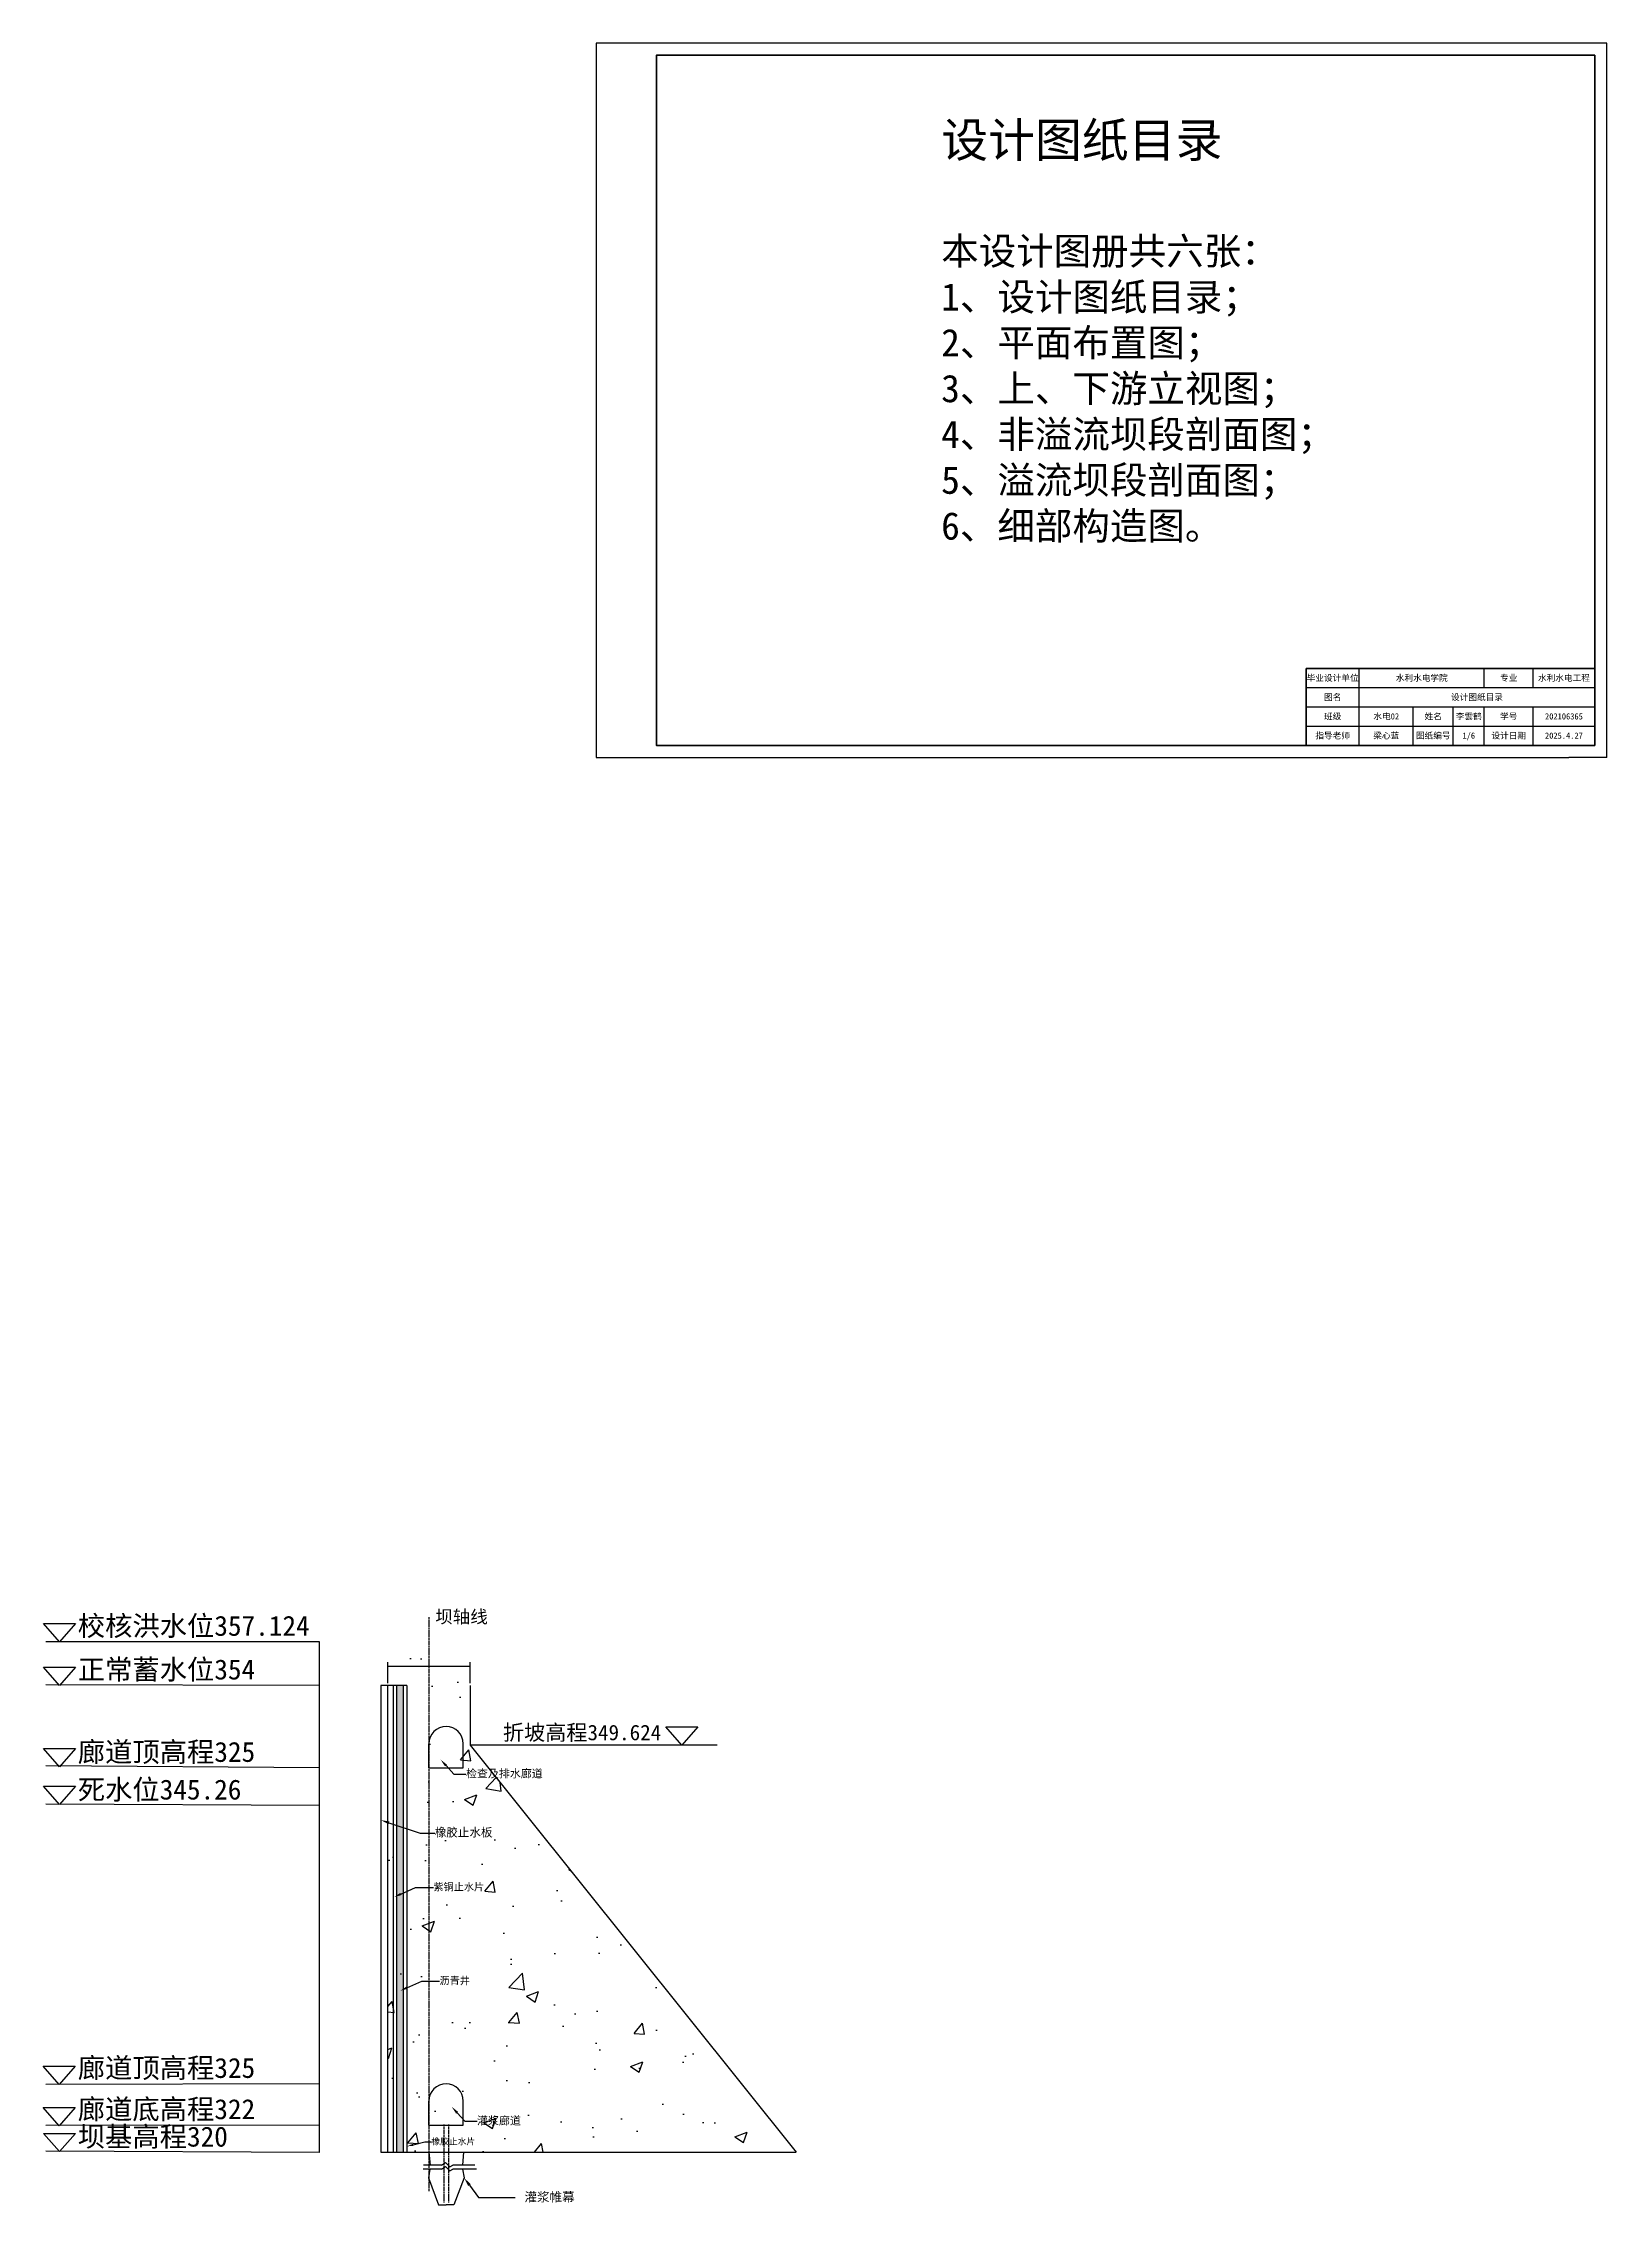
# Model space of a CAD drawing. Header units: millimetres. Extents: x 2384 to 3657, y 1019 to 1672.
# Drawn here: x 2384 to 2839, y 1019 to 1648 of the extents above; entities that cross this region are included whole.
import ezdxf
from ezdxf import colors
from ezdxf.entities.mleader import LeaderData, LeaderLine
from ezdxf.math import Vec2, Vec3

# ---------------------------------------------------------------- set-up
doc = ezdxf.new("R2010")
doc.units = ezdxf.units.MM
doc.linetypes.add('ACAD_ISO02W100', pattern=[15, 12, -3])
doc.styles.get("Standard").update_dxf_attribs({"font": 'simfang.ttf'})
doc.dimstyles.new('ISO-25', dxfattribs={"dimtxt": 0.2, "dimasz": 0.2, "dimexe": 1.25, "dimexo": 0.625, "dimtad": 1, "dimtxsty": 'Standard', "dimcen": 2.5, "dimadec": 0, "dimazin": 0, "dimtfac": 1, "dimtmove": 0, "dimatfit": 3, "dimfxl": 1, "dimarcsym": 0})

# ---------------------------------------------------------------- blocks, each defined once
blk = doc.blocks.new('*D4')
at = {"color": 0, "lineweight": -2, "transparency": 16777216}
for p, q in [((2484.01, 1170.59), (2484.01, 1176.76)), ((2508.01, 1170.59), (2508.01, 1176.76)), ((2484.21, 1175.51), (2507.81, 1175.51))]:
    blk.add_line(p, q, dxfattribs=at)
at = {"color": 0, "transparency": 16777216}
for points in [[(2484.21, 1175.54), (2484.21, 1175.47), (2484.01, 1175.51)], [(2507.81, 1175.54), (2507.81, 1175.47), (2508.01, 1175.51)]]:
    blk.add_solid(points, dxfattribs=at)
at = {"layer": 'Defpoints', "color": 0, "transparency": 16777216}
for p in [(2508.01, 1175.51), (2484.01, 1169.96), (2508.01, 1169.96)]:
    blk.add_point(p, dxfattribs=at)
at = {"color": 0, "transparency": 16777216, "insert": (2496.01, 1176.23), "char_height": 0.2, "attachment_point": 5}
blk.add_mtext('24', dxfattribs=at)

msp = doc.modelspace()

# ---------------------------------------------------------------- hatches: boundary and pattern name
h = msp.add_hatch()
h.set_pattern_fill('AR-CONC', color=256, scale=0.2)
h.set_pattern_definition([(50, (2519.246, 1071.826), (36.437, -3.188), [3.81, -41.91]), (355, (2519.246, 1071.826), (-7.049, 38.211), [3.048, -33.528]), (100.45, (2522.282, 1071.56), (29.388, 35.024), [3.238, -35.618]), (46.184, (2519.246, 1081.986), (54.216, -8.408), [5.715, -62.865]), (96.636, (2523.764, 1081.285), (47.48, 49.485), [4.857, -53.427]), (351.184, (2519.246, 1081.986), (47.48, 49.485), [4.572, -50.292]), (21, (2524.326, 1079.446), (30.323, -20.453), [3.81, -41.91]), (326, (2524.326, 1079.446), (12.36, 36.838), [3.048, -33.528]), (71.45, (2526.853, 1077.74), (42.683, 16.385), [3.238, -35.618]), (37.5, (2519.246, 1071.826), (0.6177, 16.911), [0, -33.1216, 0, -34.036, 0, -33.655]), (7.5, (2519.246, 1071.826), (13.364, 20.036), [0, -19.4056, 0, -32.3596, 0, -12.827]), (327.5, (2507.917, 1071.826), (27.1181, -1.1457), [0, -12.7, 0, -39.624, 0, -52.578]), (317.5, (2502.837, 1071.826), (29.626, 5.0853), [0, -16.51, 0, -26.3144, 0, -37.338])])
edge = h.paths.add_edge_path()
edge.add_line((2508.01, 1152.592), (2602.81, 1034.096))
edge.add_line((2484.01, 1034.096), (2602.81, 1034.096))
edge.add_line((2484.01, 1034.096), (2484.01, 1182.592))
edge.add_line((2484.01, 1182.592), (2508.01, 1182.592))
h = msp.add_hatch()
h.set_pattern_fill('EARTH', color=256, scale=0.2)
h.set_pattern_definition([(0, (-10311.2748, -4425.2787), (1.27, 1.27), [1.27, -1.27]), (0, (-10311.2748, -4424.8024), (1.27, 1.27), [1.27, -1.27]), (0, (-10311.2748, -4424.3262), (1.27, 1.27), [1.27, -1.27]), (90, (-10311.116, -4424.1674), (-1.27, 1.27), [1.27, -1.27]), (90, (-10310.6398, -4424.1674), (-1.27, 1.27), [1.27, -1.27]), (90, (-10310.1635, -4424.1674), (-1.27, 1.27), [1.27, -1.27])])
h.paths.add_polyline_path([(2488.61, 1169.962), (2486.61, 1169.962), (2486.61, 1034.096), (2488.61, 1034.096)])

# ---------------------------------------------------------------- linework, layer by layer
for p, q in [((2838.697, 1648.008, 18409616), (2544.697, 1648.008, 18409616)), ((2544.697, 1648.008, 18409616), (2544.697, 1440.108, 18409616)), ((2838.697, 1440.108, 18409616), (2838.697, 1648.008, 18409616)), ((2751.197, 1443.608, 18409616), (2751.197, 1466.008, 18409616)), ((2751.197, 1466.008, 18409616), (2751.197, 1464.148, 18409616)), ((2751.197, 1466.008, 18409616), (2751.197, 1464.141, 18409616)), ((2751.197, 1460.408, 18409616), (2835.197, 1460.408, 18409616)), ((2751.197, 1460.408, 18409616), (2751.197, 1458.548, 18409616)), ((2766.697, 1443.608, 18409616), (2766.697, 1466.008, 18409616)), ((2803.073, 1460.408, 18409616), (2803.073, 1466.008, 18409616)), ((2817.288, 1460.408, 18409616), (2817.288, 1466.008, 18409616)), ((2751.197, 1454.808, 18409616), (2835.197, 1454.808, 18409616)), ((2751.197, 1454.808, 18409616), (2751.197, 1452.948, 18409616)), ((2782.397, 1443.608, 18409616), (2782.397, 1454.808, 18409616)), ((2794.027, 1443.608, 18409616), (2794.027, 1454.808, 18409616)), ((2803.073, 1443.608, 18409616), (2803.073, 1454.808, 18409616)), ((2817.288, 1443.608, 18409616), (2817.288, 1454.808, 18409616)), ((2751.197, 1449.208, 18409616), (2835.197, 1449.208, 18409616)), ((2751.197, 1449.208, 18409616), (2751.197, 1447.348, 18409616)), ((2544.697, 1440.108, 18409616), (2827.635, 1440.108, 18409616)), ((2838.697, 1440.108, 18409616), (2827.635, 1440.108, 18409616)), ((2383.821, 1187.982), (2393.141, 1187.982)), ((2388.481, 1182.653), (2383.821, 1187.982)), ((2393.141, 1187.982), (2388.481, 1182.653)), ((2464.133, 1182.592), (2384.547, 1182.592)), ((2464.133, 1033.962), (2464.133, 1182.592)), ((2383.821, 1175.275), (2393.141, 1175.275)), ((2388.481, 1169.947), (2383.821, 1175.275)), ((2393.141, 1175.275), (2388.481, 1169.947)), ((2464.133, 1169.962), (2384.547, 1170.075)), ((2489.61, 1169.962), (2482.01, 1169.962)), ((2484.01, 1034.096), (2484.01, 1169.962)), ((2485.61, 1169.962), (2485.61, 1034.096)), ((2489.61, 1169.962), (2489.61, 1034.096)), ((2508.01, 1169.962), (2508.01, 1152.592)), ((2564.933, 1157.921), (2574.253, 1157.921)), ((2569.593, 1152.592), (2564.933, 1157.921)), ((2574.253, 1157.921), (2569.593, 1152.592)), ((2383.828, 1151.553), (2393.148, 1151.553)), ((2388.488, 1146.224), (2383.828, 1151.553)), ((2393.148, 1151.553), (2388.488, 1146.224)), ((2496.01, 1145.962), (2496.01, 1152.962)), ((2506.01, 1145.962), (2506.01, 1152.962)), ((2508.01, 1152.592), (2602.81, 1034.096)), ((2579.895, 1152.592), (2508.01, 1152.592)), ((2464.133, 1145.962), (2384.547, 1146.568)), ((2496.01, 1145.962), (2506.01, 1145.962)), ((2383.828, 1140.593), (2393.148, 1140.593)), ((2388.488, 1135.264), (2383.828, 1140.593)), ((2393.148, 1140.593), (2388.488, 1135.264)), ((2464.133, 1135.002), (2384.547, 1135.412)), ((2383.785, 1059.114), (2393.105, 1059.114)), ((2388.445, 1053.786), (2383.785, 1059.114)), ((2393.105, 1059.114), (2388.445, 1053.786)), ((2464.133, 1053.962), (2384.547, 1053.74)), ((2383.785, 1047.114), (2393.105, 1047.114)), ((2388.445, 1041.786), (2383.785, 1047.114)), ((2393.105, 1047.114), (2388.445, 1041.786)), ((2496.01, 1041.962), (2496.01, 1048.962)), ((2506.01, 1041.962), (2506.01, 1048.962)), ((2383.828, 1039.553), (2393.148, 1039.553)), ((2388.488, 1034.224), (2383.828, 1039.553)), ((2464.133, 1041.962), (2384.547, 1041.844)), ((2393.148, 1039.553), (2388.488, 1034.224)), ((2496.01, 1041.962), (2506.01, 1041.962)), ((2464.133, 1033.962), (2384.547, 1034.358)), ((2484.01, 1034.096), (2602.81, 1034.096)), ((2496.01, 1034.096), (2496.313, 1030.247)), ((2506.039, 1034.096), (2505.736, 1030.247)), ((2499.669, 1029.147), (2494.288, 1029.147)), ((2499.669, 1030.247), (2494.467, 1030.247)), ((2496.308, 1029.147), (2495.844, 1026.633)), ((2495.844, 1026.633), (2498.768, 1018.758)), ((2499.669, 1030.247), (2500.789, 1031.024)), ((2499.669, 1029.147), (2500.789, 1029.925)), ((2500.789, 1031.024), (2502.067, 1029.769)), ((2500.789, 1029.925), (2502.067, 1028.67)), ((2502.067, 1029.769), (2502.964, 1030.247)), ((2502.067, 1028.67), (2502.964, 1029.147)), ((2509.385, 1030.247), (2502.964, 1030.247)), ((2509.841, 1029.147), (2502.964, 1029.147)), ((2506.205, 1026.633), (2503.281, 1018.758)), ((2505.741, 1029.147), (2506.205, 1026.633)), ((2498.768, 1018.758), (2501.024, 1018.758)), ((2503.281, 1018.758), (2501.024, 1018.758))]:
    msp.add_line(p, q)
at = {"lineweight": 40}
for p, q in [((2751.197, 1466.008, 18409616), (2835.197, 1466.008, 18409616)), ((2751.197, 1466.008, 18409616), (2751.197, 1458.141, 18409616)), ((2751.197, 1454.808, 18409616), (2751.197, 1460.408, 18409616)), ((2751.197, 1449.208, 18409616), (2751.197, 1454.808, 18409616)), ((2751.197, 1443.608, 18409616), (2751.197, 1449.208, 18409616))]:
    msp.add_line(p, q, dxfattribs=at)
at = {"linetype": 'ACAD_ISO02W100', "ltscale": 0.05}
for p, q in [((2496.01, 1189.819), (2496.01, 1022.593)), ((2500.356, 1042.119), (2500.356, 1019.398)), ((2501.693, 1042.119), (2501.693, 1019.398))]:
    msp.add_line(p, q, dxfattribs=at)
at = {"lineweight": 40, "elevation": 18409616}
msp.add_lwpolyline([(2835.197, 1644.508), (2835.197, 1443.608), (2562.197, 1443.608), (2562.197, 1644.508)], close=True, dxfattribs=at)
for points in [[(2482.01, 1169.962), (2482.01, 1034.096), (2484.01, 1034.096)], [(2486.61, 1034.096), (2488.61, 1034.096), (2488.61, 1169.962)], [(2486.61, 1169.962), (2486.61, 1034.096)]]:
    msp.add_lwpolyline(points)
for centre in [(2501.01, 1152.962), (2501.01, 1048.962)]:
    msp.add_arc(centre, 5, 0, 180)

# ---------------------------------------------------------------- texts
for s, width, gutter_width, insert, char_height, attachment_point in [('{\\fSimSun|b0|i0|c134|p2;设计图纸目录\\P\\P\\H0.8x;本设计图册共六张：\\P1、设计图纸目录；\\P2、平面布置图；\\P3、上、下游立视图；\\P4、非溢流坝段剖面图；\\P5、溢流坝段剖面图；\\P6、细部构造图。}', 141.83677, 1, (2645.042, 1624.861), 10, 1), ('{\\fSimSun|b0|i0|c134|p2;毕业设计单位}', 15.5, 12.5, (2758.947, 1464.141, 18409616), 1.8, 2), ('{\\fSimSun|b0|i0|c134|p2;水利水电学院}', 36.376, 12.5, (2784.885, 1464.148, 18409616), 1.8, 2), ('{\\fSimSun|b0|i0|c134|p2;专业}', 14.215, 12.5, (2810.18, 1464.148, 18409616), 1.8, 2), ('{\\fSimSun|b0|i0|c134|p2;水利水电工程}', 17.909, 12.5, (2826.242, 1464.148, 18409616), 1.8, 2), ('{\\fSimSun|b0|i0|c134|p2;图名}', 15.5, 12.5, (2758.947, 1458.548, 18409616), 1.8, 2), ('{\\fSimSun|b0|i0|c134|p2;设计图纸目录}', 68.5, 12.5, (2800.947, 1458.548, 18409616), 1.8, 2), ('{\\fSimSun|b0|i0|c134|p2;指导老师}', 15.5, 12.5, (2758.947, 1447.348, 18409616), 1.8, 2), ('{\\fSimSun|b0|i0|c134|p2;班级}', 15.5, 12.5, (2758.947, 1452.948, 18409616), 1.8, 2), ('{\\fSimSun|b0|i0|c134|p2;梁心蓝}', 15.7, 12.5, (2774.547, 1447.348, 18409616), 1.8, 2), ('{\\fSimSun|b0|i0|c134|p2;水电}02', 15.7, 12.5, (2774.547, 1452.948, 18409616), 1.8, 2), ('{\\fSimSun|b0|i0|c134|p2;图纸编号}', 11.63, 12.5, (2788.212, 1447.348, 18409616), 1.8, 2), ('{\\fSimSun|b0|i0|c134|p2;姓名}', 11.63, 12.5, (2788.212, 1452.948, 18409616), 1.8, 2), ('{\\fSimSun|b0|i0|c134|p2;李雲鹤}', 9.046, 12.5, (2798.55, 1452.948, 18409616), 1.8, 2), ('1/6', 9.046, 12.5, (2798.55, 1447.348, 18409616), 1.8, 2), ('{\\fSimSun|b0|i0|c134|p2;设计日期}', 14.215, 12.5, (2810.18, 1447.348, 18409616), 1.8, 2), ('{\\fSimSun|b0|i0|c134|p2;学号}', 14.215, 12.5, (2810.18, 1452.948, 18409616), 1.8, 2), ('202106365', 17.909, 12.5, (2826.242, 1452.948, 18409616), 1.8, 2), ('2025.4.27', 17.909, 12.5, (2826.242, 1447.348, 18409616), 1.8, 2), ('{\\fSimSun|b0|i0|c134|p2;校核洪水位357.124}', 70.30325, 25, (2393.83, 1190.216), 5.825, 1), ('{\\fSimSun|b0|i0|c134|p2;坝轴线}', 18.74797, 20, (2497.851, 1191.803), 3.728, 1), ('{\\fSimSun|b0|i0|c134|p2;正常蓄水位354}', 68.068, 25, (2393.83, 1177.51), 5.825, 1), ('{\\fSimSun|b0|i0|c134|p2;折坡高程349.624}', 64.14903, 19.358, (2517.514, 1158.496), 4.51044, 1), ('{\\fSimSun|b0|i0|c134|p2;廊道顶高程325}', 68.068, 25, (2393.83, 1153.51), 5.825, 1), ('{\\fSimSun|b0|i0|c134|p2;死水位345.26}', 68.068, 25, (2393.83, 1142.55), 5.825, 1), ('{\\fSimSun|b0|i0|c134|p2;廊道顶高程325}', 68.068, 25, (2393.83, 1061.51), 5.825, 1), ('{\\fSimSun|b0|i0|c134|p2;廊道底高程322}', 68.068, 25, (2393.83, 1049.51), 5.825, 1), ('{\\fSimSun|b0|i0|c134|p2;坝基高程320}', 68.068, 25, (2393.83, 1041.51), 5.825, 1)]:
    msp.add_mtext_dynamic_manual_height_columns(s, width=width, gutter_width=gutter_width, heights=[0], dxfattribs=dict(insert=insert, char_height=char_height, attachment_point=attachment_point))

# ---------------------------------------------------------------- dimensions: what is measured, and where the dimension line sits
dim = msp.add_linear_dim(base=(2508.01, 1175.507), p1=(2484.01, 1169.962), p2=(2508.01, 1169.962), dimstyle='ISO-25')
dim.commit()
dim.dimension.update_dxf_attribs({"geometry": '*D4', "text_midpoint": (2496.01, 1176.232)})

# ---------------------------------------------------------------- leaders
ml = msp.add_multileader_mtext('Standard')
ml.set_content('{\\fSimSun|b0|i0|c134|p2;检查及排水廊道}', color=256)
ml.set_leader_properties()
ml.build(insert=Vec2(0, 0))
ml.multileader.update_dxf_attribs({"arrow_head_size": 2.338})
ctx = ml.context
ctx.base_point, ctx.char_height, ctx.arrow_head_size, ctx.landing_gap_size, ctx.plane_origin = Vec3(2506.781, 1144.115), 2.33821, 2.338, 0, Vec3(2499.414, 1148.335)
notes = []
notes.append((ctx, [(0, (1, 1, 0), (2503.22, 1144.115), (1, 0), 3.561, [(0, [(2499.414, 1148.335)], 0, [])])]))
ctx.mtext.insert, ctx.mtext.flow_direction = Vec3(2506.781, 1145.454), 5
ml = msp.add_multileader_mtext('Standard')
ml.set_content('{\\fSimSun|b0|i0|c134|p2;橡胶止水板}', color=256)
ml.set_leader_properties()
ml.build(insert=Vec2(0, 0))
ml.multileader.update_dxf_attribs({"arrow_head_size": 2.464})
ctx = ml.context
ctx.base_point, ctx.char_height, ctx.arrow_head_size, ctx.landing_gap_size, ctx.plane_origin = Vec3(2497.697, 1126.977), 2.46413, 2.464, 0, Vec3(2482.01, 1130.73)
notes.append((ctx, [(0, (1, 1, 0), (2493.489, 1126.977), (1, 0), 4.208, [(0, [(2482.01, 1130.73)], 0, [])])]))
ctx.mtext.insert, ctx.mtext.flow_direction = Vec3(2497.697, 1128.394), 5
ml = msp.add_multileader_mtext('Standard')
ml.set_content('{\\fSimSun|b0|i0|c134|p2;紫铜止水片}', color=256)
ml.set_leader_properties()
ml.build(insert=Vec2(0, 0))
ml.multileader.update_dxf_attribs({"arrow_head_size": 2.165})
ctx = ml.context
ctx.base_point, ctx.char_height, ctx.arrow_head_size, ctx.landing_gap_size, ctx.plane_origin = Vec3(2497.304, 1111.143), 2.16484, 2.165, 0, Vec3(2485.848, 1108.348)
notes.append((ctx, [(0, (1, 1, 0), (2492.123, 1111.143), (1, 0), 5.181, [(0, [(2485.848, 1108.345)], 0, [])])]))
ctx.mtext.insert, ctx.mtext.flow_direction = Vec3(2497.304, 1112.382), 5
ml = msp.add_multileader_mtext('Standard')
ml.set_content('{\\fSimSun|b0|i0|c134|p2;沥青井}', color=256)
ml.set_leader_properties()
ml.build(insert=Vec2(0, 0))
ml.multileader.update_dxf_attribs({"arrow_head_size": 2.165})
ctx = ml.context
ctx.base_point, ctx.char_height, ctx.arrow_head_size, ctx.landing_gap_size, ctx.plane_origin = Vec3(2499.074, 1083.848), 2.16484, 2.165, 0, Vec3(2487.618, 1081.054)
notes.append((ctx, [(0, (1, 1, 0), (2493.894, 1083.848), (1, 0), 5.181, [(0, [(2487.618, 1081.051)], 0, [])])]))
ctx.mtext.insert, ctx.mtext.flow_direction = Vec3(2499.074, 1085.094), 5
ml = msp.add_multileader_mtext('Standard')
ml.set_content('{\\fSimSun|b0|i0|c134|p2;灌浆廊道}', color=256)
ml.set_leader_properties()
ml.build(insert=Vec2(0, 0))
ml.multileader.update_dxf_attribs({"arrow_head_size": 2.338})
ctx = ml.context
ctx.base_point, ctx.char_height, ctx.arrow_head_size, ctx.landing_gap_size, ctx.plane_origin = Vec3(2509.999, 1043.066), 2.33821, 2.338, 0, Vec3(2502.632, 1047.286)
notes.append((ctx, [(0, (1, 1, 0), (2506.439, 1043.066), (1, 0), 3.561, [(0, [(2502.632, 1047.286)], 0, [])])]))
ctx.mtext.insert, ctx.mtext.flow_direction = Vec3(2509.999, 1044.405), 5
ml = msp.add_multileader_mtext('Standard')
ml.set_content('{\\fSimSun|b0|i0|c134|p2;橡胶止水片}', color=256)
ml.set_leader_properties()
ml.build(insert=Vec2(0, 0))
ml.multileader.update_dxf_attribs({"arrow_head_size": 1.82})
ctx = ml.context
ctx.base_point, ctx.char_height, ctx.arrow_head_size, ctx.landing_gap_size, ctx.plane_origin = Vec3(2496.709, 1037.052), 1.82025, 1.82, 0, Vec3(2489.61, 1035.776)
notes.append((ctx, [(0, (1, 1, 0), (2494.835, 1037.052), (1, 0), 1.874, [(0, [(2489.61, 1035.776)], 0, [])])]))
ctx.mtext.insert, ctx.mtext.flow_direction = Vec3(2496.709, 1038.095), 5
ml = msp.add_multileader_mtext('Standard')
ml.set_content('{\\fSimSun|b0|i0|c134|p2;灌浆帷幕}', color=256)
ml.set_leader_properties()
ml.build(insert=Vec2(0, 0))
ml.multileader.update_dxf_attribs({"arrow_head_size": 2.674})
ctx = ml.context
ctx.base_point, ctx.char_height, ctx.arrow_head_size, ctx.landing_gap_size, ctx.plane_origin = Vec3(2521.133, 1020.834), 2.67407, 2.674, 2.674, Vec3(2506.205, 1026.633)
notes.append((ctx, [(0, (1, 1, 0), (2510.437, 1020.834), (1, 0), 10.696, [(0, [(2506.205, 1026.633)], 0, [])])]))
ctx.mtext.insert, ctx.mtext.flow_direction = Vec3(2523.807, 1022.373), 5
for ctx, leaders in notes:
    for number, flags, end, landing, length, lines in leaders:
        leader = LeaderData()
        leader.index, (leader.has_last_leader_line, leader.has_dogleg_vector, leader.attachment_direction) = number, flags
        leader.last_leader_point, leader.dogleg_vector, leader.dogleg_length = Vec3(end), Vec3(landing), length
        for number, points, colour, breaks in lines:
            line = LeaderLine()
            line.index, line.vertices, line.color, line.breaks = number, Vec3.list(points), colors.encode_raw_color(colour), breaks
            leader.lines.append(line)
        ctx.leaders.append(leader)

doc.saveas('drawing.dxf')
